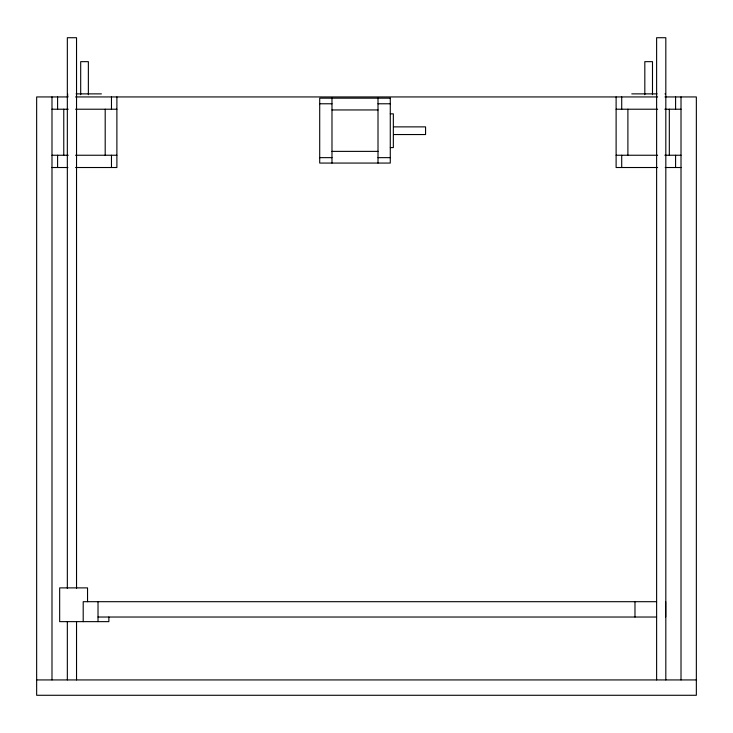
<?xml version="1.0" encoding="UTF-8"?>
<svg xmlns="http://www.w3.org/2000/svg" width="733" height="733" viewBox="0 0 733 733"><rect width="100%" height="100%" fill="white"/><g stroke="black" fill="none" stroke-linecap="round" stroke-linejoin="round"><path stroke-width="1.1" d="M76.095 93.879L101.411 93.879M631.773 93.879L657.089 93.879M664.95 93.879L665.527 93.879M68.004 96.939L36.65 96.939L36.65 695.278L696.35 695.278L696.35 96.939L664.95 96.939M75.554 96.939L657.629 96.939M319.707 103.774L331.985 103.774M378.008 103.774L390.277 103.774M51.988 109.217L68.251 109.217M75.554 109.217L116.886 109.217M616.114 109.217L657.629 109.217M664.84 109.217L681.012 109.217M331.985 109.95L378.008 109.95M390.277 113.835L393.346 113.835L393.346 147.59L390.277 147.59M393.658 126.873L425.571 126.873L425.571 134.542L393.658 134.542M331.985 151.374L378.008 151.374M51.988 155.24L68.251 155.24M75.554 155.24L116.886 155.24M616.114 155.24L657.629 155.24M664.84 155.24L681.012 155.24M319.707 157.65L331.985 157.65M378.008 157.65L390.277 157.65M51.988 167.518L67.894 167.518M75.554 167.518L116.886 167.518L116.886 96.939M657.629 167.518L616.114 167.518L616.114 96.939M665.207 167.518L681.012 167.518M656.576 601.692L83.205 601.692L83.205 621.639M98.02 617.03L656.576 617.03M36.65 679.931L696.35 679.931M681.012 96.939L681.012 679.931M675.588 96.939L675.588 109.217M675.588 155.24L675.588 167.518M669.321 109.217L669.321 155.24M665.821 679.931L665.821 37.722L656.621 37.722L656.621 679.931M665.665 601.692L665.665 617.03M652.489 94.704L652.489 61.654L644.82 61.654L644.82 94.704M634.98 601.692L634.98 617.03M627.897 109.217L627.897 155.24M621.712 96.939L621.712 109.217M621.712 155.24L621.712 167.518M378.008 98.167L378.008 163.065M331.985 98.167L331.985 163.065M111.471 96.939L111.471 109.217M111.471 155.24L111.471 167.518M108.869 617.03L108.869 621.639L59.666 621.639L59.666 587.884L87.539 587.884L87.539 601.692M105.195 109.217L105.195 155.24M98.02 601.692L98.02 621.639M88.363 94.704L88.363 61.654L80.694 61.654L80.694 94.704M76.534 588.352L76.534 37.722L67.335 37.722L67.335 588.352M76.534 621.547L76.534 679.931M67.656 93.879L67.656 96.939M67.335 621.547L67.335 679.931M63.771 109.217L63.771 155.24M57.595 96.939L57.595 109.217M57.595 155.24L57.595 167.518M51.988 96.939L51.988 679.931M390.277 98.167L319.707 98.167L319.707 163.065L390.277 163.065L390.277 98.167"/></g></svg>
